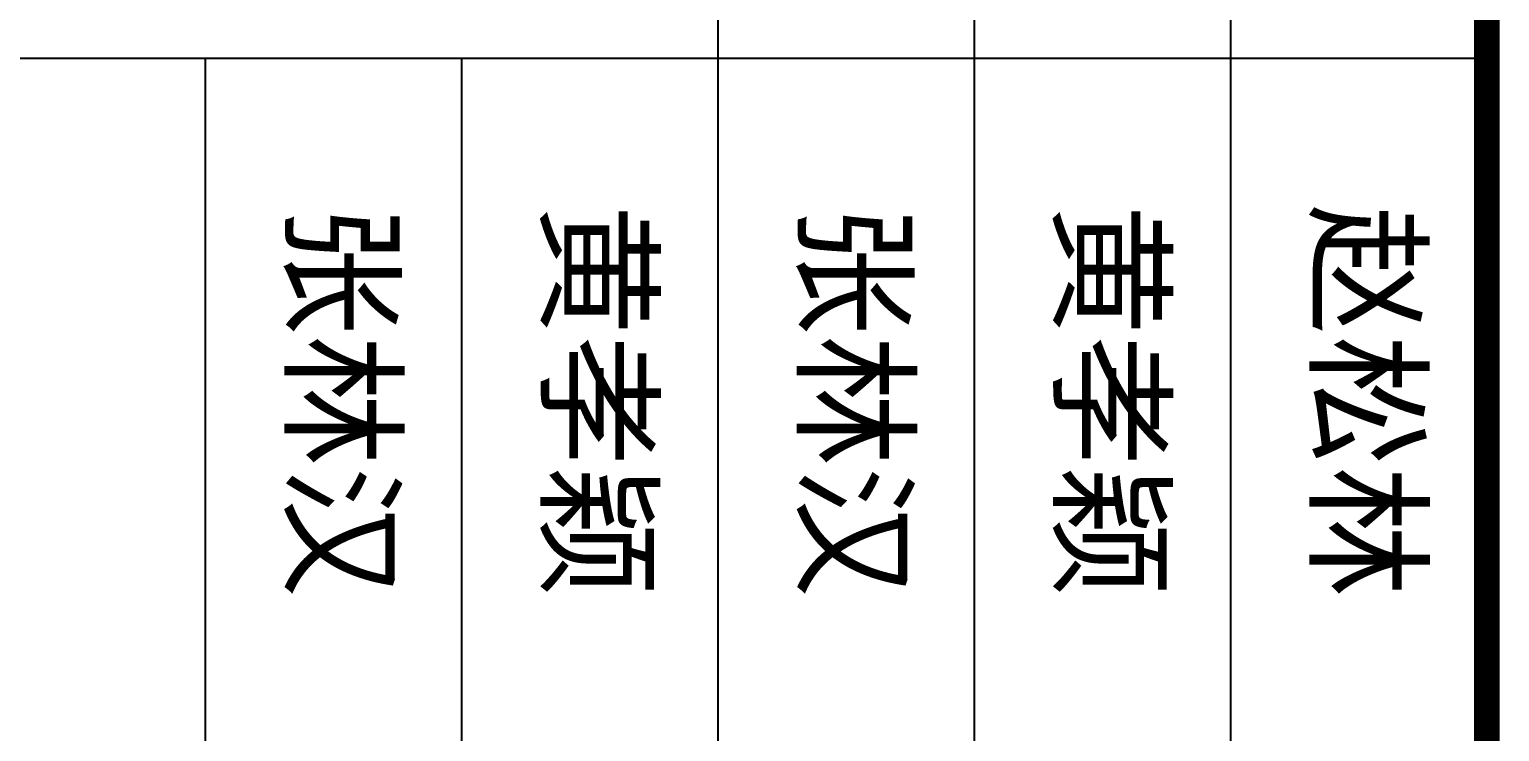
# Model space of a CAD drawing. Header units: millimetres. Extents: x 434053 to 1059003, y -2417481 to 936527.
# Drawn here: x 537232 to 539527, y -1955542 to -1954447 of the extents above; entities that cross this region are included whole.
import ezdxf
from ezdxf.enums import TextEntityAlignment as Align

# ---------------------------------------------------------------- set-up
doc = ezdxf.new("R2010")
doc.units = ezdxf.units.MM
doc.header["$LTSCALE"] = 1000
doc.header["$MEASUREMENT"] = 0
doc.layers.add('TITLIN', color=7, linetype='Continuous')
doc.layers.add('图框层', color=3, linetype='Continuous')
doc.styles.add('TITXV', font='', dxfattribs={"width": 0.8})
doc.styles.get('TITXV').set_extended_font_data('SimSun')

# ---------------------------------------------------------------- blocks, each defined once
blk = doc.blocks.new('asdgdfgsghfdjfh')
at = {"layer": '图框层', "style": 'TITXV'}
for s, p in [('赵松林', (-36, 198)), ('黄孝颖', (-36, 190)), ('张林汉', (-36, 182)), ('黄孝颖', (-36, 174)), ('张林汉', (-36, 166))]:
    blk.add_text(s, height=3, dxfattribs=at).set_placement(p, align=Align.BOTTOM_CENTER)
blk = doc.blocks.new('asdfgafg21GZ_LABEL2')
at = {"layer": 'TITLIN'}
for p, q in [((-46.679, 204.115), (-46.679, 100.493)), ((-65, 196.115), (0, 196.115)), ((-65, 188.115), (0, 188.115)), ((-65, 180.115), (0, 180.115)), ((-46.679, 172.115), (0, 172.115)), ((-46.679, 164.115), (0, 164.115))]:
    blk.add_line(p, q, dxfattribs=at)
at = {"layer": 'TITLIN', "const_width": 0.8}
blk.add_lwpolyline([(-65, 204.115), (0, 204.115)], dxfattribs=at)
blk = doc.blocks.new('asdfgafgA$C15443CC7')
at = {"layer": '图框层', "xscale": 150.0000000300889, "yscale": 150.0000000300889, "zscale": 150.0000000300889}
blk.add_blockref('asdfgafg21GZ_LABEL2', (208350, 1500), dxfattribs=at)
blk = doc.blocks.new('asdfadfsdhg')
at = {"xscale": 0.3333333333333333, "yscale": 0.3333333333333333, "zscale": 0.3333333333333333, "rotation": 270}
blk.add_blockref('asdfgafgA$C15443CC7', (0, 69950), dxfattribs=at)
at = {"layer": '图框层', "xscale": 50, "yscale": 50, "zscale": 50, "rotation": 270}
blk.add_blockref('asdgdfgsghfdjfh', (500, 500), dxfattribs=at)

msp = doc.modelspace()

# ---------------------------------------------------------------- block references
msp.add_blockref('asdfadfsdhg', (528800.9, -1957326.3))

doc.saveas('drawing.dxf')
